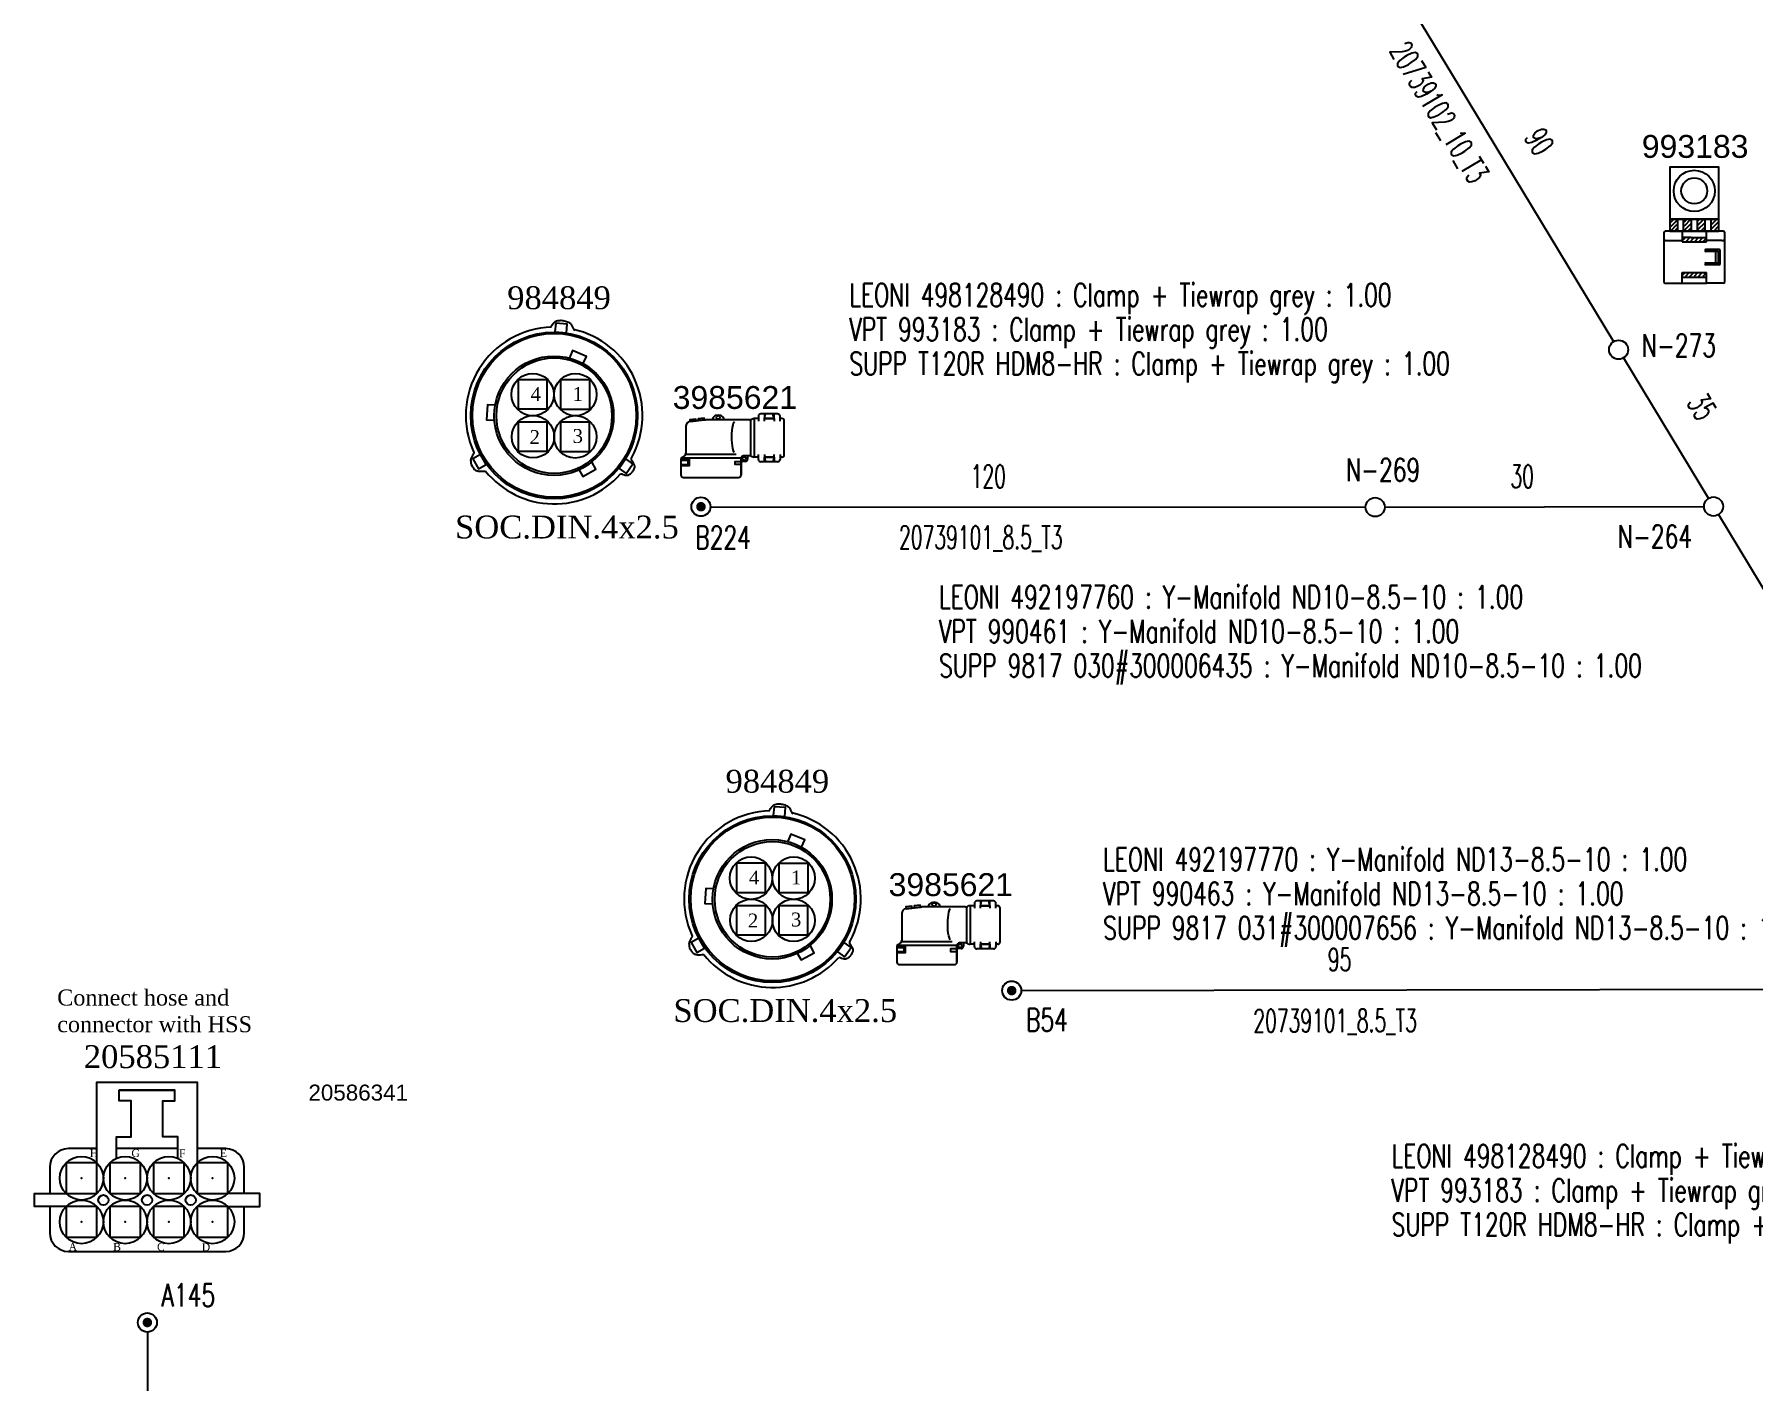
# Model space of a CAD drawing. Header units: millimetres. Extents: x -78 to 6757, y -2226 to 2184.
# Drawn here: x 1334.8 to 1785.5, y 1268.4 to 1621.6 of the extents above; entities that cross this region are included whole.
import ezdxf

# ---------------------------------------------------------------- set-up
doc = ezdxf.new("R2010")
doc.units = ezdxf.units.MM
doc.layers.add('LAYER_0', color=7, linetype='Continuous')
doc.layers.add('SELECTION', color=7, linetype='Continuous')
doc.styles.add('HS-BUNDLE-DIMENSION', font='ROMANS.SHX', dxfattribs={"width": 0.6, "height": 6})
doc.styles.add('HS-NODE', font='ROMANS.SHX', dxfattribs={"width": 0.7, "height": 6})
doc.styles.add('HS-PART-NO', font='ROMANS.SHX', dxfattribs={"width": 0.7, "height": 6})
doc.styles.get("Standard").update_dxf_attribs({"font": 'TIMES.TTF'})
doc.linetypes.add('20739101', pattern='A,0.0001,-0.2,[132,ltypeshp.shx,S=0.2,R=0,X=-0.2,Y=0],-0.2', length=0.4001)
doc.linetypes.add('20739102', pattern='A,0.0001,-0.2,[132,ltypeshp.shx,S=0.2,R=0,X=-0.2,Y=0],-0.2', length=0.4001)
doc.linetypes.add('20808527', pattern='A,0.4,-0.2,["X",Standard,S=0.3,R=0,X=-0.1,Y=-0.15],-0.2', length=0.8)
doc.linetypes.add('ZIPPED_TUBE', pattern='A,0.0001,-0.25,["~",Standard,S=1,R=0,X=-0.3,Y=-0.6],-0.25', length=0.5001)

# ---------------------------------------------------------------- blocks, each defined once
blk = doc.blocks.new('PACKARD1_68', base_point=(118.58, 142.87))
at = {"layer": 'SELECTION', "color": 7}
for points in [[(102.37, 144.73), (102.37, 170.84), (134.79, 170.84), (134.79, 144.73)], [(108.64, 146.19), (108.64, 153.08), (113.49, 153.08), (113.49, 164.82), (109.58, 164.82), (109.58, 168.28), (127.58, 168.28)], [(128.52, 146.19), (128.52, 153.08), (123.67, 153.08), (123.67, 164.82), (127.58, 164.82), (127.58, 168.28), (109.58, 168.28)], [(92.367, 134.73), (102.37, 134.73), (102.37, 144.73), (92.367, 144.73), (92.367, 134.73)], [(102.37, 149.31), (93.113, 149.31)], [(106.51, 134.73), (116.51, 134.73), (116.51, 144.73), (106.51, 144.73), (106.51, 134.73)], [(128.52, 149.31), (108.64, 149.31)], [(120.65, 134.73), (130.65, 134.73), (130.65, 144.73), (120.65, 144.73), (120.65, 134.73)], [(144.05, 149.31), (134.79, 149.31)], [(134.79, 134.73), (144.79, 134.73), (144.79, 144.73), (134.79, 144.73), (134.79, 134.73)], [(87.113, 143.31), (87.113, 134.73)], [(150.05, 134.73), (150.05, 143.31)], [(92.367, 130.59), (82.093, 130.59), (82.093, 134.73), (92.369, 134.73)], [(144.79, 130.59), (155.07, 130.59), (155.07, 134.73), (144.79, 134.73)], [(87.113, 130.59), (87.113, 122.01)], [(92.367, 120.59), (102.37, 120.59), (102.37, 130.59), (92.367, 130.59), (92.367, 120.59)], [(106.51, 120.59), (116.51, 120.59), (116.51, 130.59), (106.51, 130.59), (106.51, 120.59)], [(120.65, 120.59), (130.65, 120.59), (130.65, 130.59), (120.65, 130.59), (120.65, 120.59)], [(134.79, 120.59), (144.79, 120.59), (144.79, 130.59), (134.79, 130.59), (134.79, 120.59)], [(150.05, 122.01), (150.05, 130.59)], [(93.113, 116.01), (144.05, 116.01)]]:
    blk.add_lwpolyline(points, dxfattribs=at)
for centre, radius in [((97.367, 139.73), 7.071), ((111.51, 139.73), 7.071), ((125.65, 139.73), 7.071), ((139.79, 139.73), 7.071), ((104.44, 132.66), 1.637), ((118.58, 132.66), 1.637), ((132.72, 132.66), 1.637), ((97.367, 125.59), 7.071), ((111.51, 125.59), 7.071), ((125.65, 125.59), 7.071), ((139.79, 125.59), 7.071)]:
    blk.add_circle(centre, radius, dxfattribs=at)
for centre, start, end in [((93.113, 143.31), 90, 180), ((144.05, 143.31), 0, 90), ((93.113, 122.01), 180, 270), ((144.05, 122.01), 270, 0)]:
    blk.add_arc(centre, 6, start, end, dxfattribs=at)
for p in [(97.367, 139.73), (111.51, 139.73), (125.65, 139.73), (139.79, 139.73), (97.367, 125.59), (111.51, 125.59), (125.65, 125.59), (139.79, 125.59)]:
    blk.add_point(p, dxfattribs=at)
for s, p in [('H', (100.04, 146.6)), ('G', (113.52, 146.6)), ('F', (128.95, 146.53)), ('E', (142.14, 146.6)), ('A', (93.191, 116.3)), ('B', (107.61, 116.23)), ('C', (121.81, 116.23)), ('D', (136.31, 116.16))]:
    blk.add_text(s, height=2.5, dxfattribs=at).set_placement(p)
blk = doc.blocks.new('418470600')
at = {"layer": 'SELECTION', "color": 7, "xscale": 0.8099999999999952, "yscale": 0.8099999999999987, "zscale": 0.81}
blk.add_blockref('PACKARD1_68', (-606.42, -180.44), dxfattribs=at)
at = {"layer": 'LAYER_0', "color": 7, "linetype": 'Continuous', "insert": (-623, -148.09), "char_height": 6, "width": 590.658, "attachment_point": 1}
blk.add_mtext('{\\fTimes New Roman|b0|i0|c0|p18;20585111}', dxfattribs=at)
blk = doc.blocks.new('A$C07237456')
at = {"layer": 'LAYER_0', "color": 7}
for points in [[(26.68, 58.08), (26.96, 58.36), (27.18, 58.7), (27.43, 59.02), (27.56, 59.17), (27.69, 59.32), (27.84, 59.44), (27.98, 59.56), (28.14, 59.66), (28.33, 59.73), (28.6, 59.81), (28.88, 59.86), (29.17, 59.88), (29.46, 59.9), (29.76, 59.88), (30.05, 59.83), (30.34, 59.78), (30.63, 59.71), (30.91, 59.61), (31.19, 59.5), (31.45, 59.38), (31.7, 59.23), (31.86, 59.13), (31.99, 58.98), (32.1, 58.82), (32.21, 58.65), (32.3, 58.46), (32.39, 58.27), (32.47, 58.08), (32.56, 57.89), (32.67, 57.73), (32.79, 57.57), (32.92, 57.43), (33.09, 57.34)], [(28.08, 59.15), (27.88, 56.86), (30.91, 56.6), (31.11, 58.89), (28.08, 59.15)], [(35.32, 48.55), (36.12, 50.43), (32.5, 51.96), (31.7, 50.08)], [(18.22, 36.64), (25.86, 36.64), (25.86, 44.29), (18.22, 44.29), (18.22, 36.64)], [(29.37, 36.61), (37.02, 36.61), (37.02, 44.25), (29.37, 44.25), (29.37, 36.61)], [(12.18, 37.62), (10.15, 37.72), (9.94, 33.79), (11.98, 33.69)], [(18.23, 25.53), (25.87, 25.53), (25.87, 33.17), (18.23, 33.17), (18.23, 25.53)], [(29.32, 25.51), (36.97, 25.51), (36.97, 33.15), (29.32, 33.15), (29.32, 25.51)], [(6.62, 25.19), (6.48, 24.82), (6.26, 24.47), (6.08, 24.1), (5.99, 23.92), (5.91, 23.74), (5.85, 23.55), (5.8, 23.36), (5.77, 23.17), (5.78, 22.97), (5.82, 22.53), (5.95, 22.06), (6.17, 21.65), (6.28, 21.44), (6.41, 21.24), (6.56, 21.07), (6.71, 20.89), (6.88, 20.74), (7.06, 20.62), (7.25, 20.49), (7.45, 20.42), (7.66, 20.37), (7.87, 20.33), (8.09, 20.31), (8.32, 20.31), (8.77, 20.31), (9.24, 20.36), (9.68, 20.34)], [(8.33, 24.69), (6.34, 23.54), (7.86, 20.91), (9.85, 22.06), (8.33, 24.69)], [(34.17, 20.72), (35.16, 18.94), (38.6, 20.85), (37.61, 22.63)], [(44.7, 21.04), (46.58, 19.72), (48.32, 22.21), (46.44, 23.53), (44.7, 21.04)], [(45.07, 19.63), (45.41, 19.58), (45.75, 19.44), (46.09, 19.34), (46.26, 19.3), (46.43, 19.26), (46.59, 19.25), (46.76, 19.24), (46.93, 19.26), (47.09, 19.31), (47.29, 19.39), (47.49, 19.5), (47.68, 19.64), (47.86, 19.77), (48.04, 19.93), (48.19, 20.11), (48.34, 20.29), (48.47, 20.49), (48.58, 20.69), (48.69, 20.9), (48.76, 21.11), (48.81, 21.33), (48.86, 21.55), (48.8, 21.77), (48.7, 22), (48.59, 22.23), (48.44, 22.46), (48.3, 22.68), (48.17, 22.91), (48.04, 23.12), (47.98, 23.33), (47.92, 23.54), (47.93, 23.74), (48.06, 23.92)]]:
    blk.add_lwpolyline(points, dxfattribs=at)
for centre, radius in [((27.67, 34.91), 21.88), ((27.71, 34.95), 21.49), ((27.62, 34.85), 15.66), ((27.68, 34.86), 15.15), ((22.05, 40.41), 5.57), ((33.24, 40.41), 5.57), ((22.12, 29.35), 5.57), ((33.21, 29.33), 5.57)]:
    blk.add_circle(centre, radius, dxfattribs=at)
for centre, radius, start, end in [((27.65, 34.93), 23.16, 91.571, 204.83), ((27.71, 34.93), 23.14, 331.52, 77.384), ((27.69, 34.86), 23.13, 218.82, 318.78)]:
    blk.add_arc(centre, radius, start, end, dxfattribs=at)
at = {"layer": 'LAYER_0', "color": 7, "linetype": 'Continuous', "width": 590.658, "attachment_point": 1}
for s, insert, char_height in [('{\\fTimes New Roman|b0|i0|c0|p18;984849}', (15.36, 68.82), 6), ('{\\fTimes New Roman|b0|i0|c0|p18;4}', (21.47, 42.38), 3.64), ('{\\fTimes New Roman|b0|i0|c0|p18;1}', (32.49, 42.38), 3.64), ('{\\fTimes New Roman|b0|i0|c0|p18;2}', (21.2, 31.1), 3.64), ('{\\fTimes New Roman|b0|i0|c0|p18;3}', (32.49, 31.37), 3.64), ('{\\fTimes New Roman|b0|i0|c0|p18;SOC.DIN.4x2.5}', (1.7, 8.67), 6)]:
    blk.add_mtext(s, dxfattribs=dict(at, insert=insert, char_height=char_height))
blk = doc.blocks.new('418615200')
at = {"layer": 'LAYER_0', "color": 7, "linetype": 'Continuous'}
blk.add_blockref('A$C07237456', (226.59, 59.81), dxfattribs=at)
blk = doc.blocks.new('498128490')
at = {"layer": 'LAYER_0', "color": 7}
for points in [[(14.28, 16.68), (14.28, 30.28), (1.48, 30.28), (1.48, 16.68)], [(14.28, 16.68), (1.48, 16.68)], [(1.48, 16.68), (1.48, 13.48)], [(1.48, 16.68), (3.48, 16.68)], [(1.62, 15.77), (2.39, 16.54)], [(3.34, 16.35), (1.62, 14.63)], [(1.74, 13.62), (3.34, 15.22)], [(3.34, 14.09), (2.87, 13.62)], [(3.48, 16.68), (3.48, 13.48)], [(3.48, 16.68), (5.08, 16.68)], [(5.08, 16.68), (3.48, 16.68)], [(5.08, 16.68), (7.08, 16.68)], [(5.08, 13.48), (5.08, 16.68)], [(6.92, 16.54), (5.22, 14.84)], [(5.22, 15.97), (5.79, 16.54)], [(5.22, 13.71), (6.94, 15.42)], [(6.94, 14.3), (6.27, 13.62)], [(7.08, 16.68), (7.08, 13.48)], [(8.68, 16.68), (7.08, 16.68)], [(7.08, 16.68), (8.68, 16.68)], [(8.68, 13.48), (8.68, 16.68)], [(8.68, 16.68), (10.68, 16.68)], [(9.19, 16.54), (8.82, 16.18)], [(8.82, 15.05), (10.31, 16.54)], [(10.54, 15.63), (8.82, 13.92)], [(9.66, 13.62), (10.54, 14.5)], [(10.68, 16.68), (10.68, 13.48)], [(10.68, 16.68), (12.28, 16.68)], [(12.28, 16.68), (10.68, 16.68)], [(12.28, 13.48), (12.28, 16.68)], [(12.28, 16.68), (14.28, 16.68)], [(12.58, 16.54), (12.42, 16.38)], [(12.42, 15.26), (13.71, 16.54)], [(14.14, 15.84), (12.42, 14.12)], [(13.05, 13.62), (14.14, 14.71)], [(14.14, 13.58), (14.19, 13.62)], [(14.28, 13.48), (14.28, 16.68)], [(-0.12, 13.08), (-0.12, 12.68)], [(-0.12, 12.68), (-0.12, 11.88)], [(-0.12, 11.88), (-0.12, 11.48)], [(-0.12, 11.48), (-0.12, 0.68)], [(0.68, 13.48), (0.28, 13.48)], [(0.28, 11.08), (0.68, 11.08)], [(1.48, 13.48), (0.68, 13.48)], [(0.68, 11.08), (4.68, 11.08)], [(1.48, 13.48), (5.08, 13.48)], [(3.48, 13.48), (1.48, 13.48)], [(8.68, 13.48), (3.48, 13.48)], [(3.48, 13.48), (5.08, 13.48)], [(4.68, 13.48), (4.68, 11.88)], [(7.08, 11.88), (4.68, 11.88)], [(4.68, 11.88), (4.68, 10.68)], [(4.68, 10.68), (11.08, 10.68)], [(4.82, 11.05), (5.51, 11.74)], [(5.08, 13.48), (7.08, 13.48)], [(6.64, 11.74), (5.73, 10.82)], [(6.86, 10.82), (7.78, 11.74)], [(7.08, 13.48), (14.28, 13.48)], [(7.08, 13.48), (8.68, 13.48)], [(7.08, 11.88), (11.08, 11.88)], [(8.91, 11.74), (7.99, 10.82)], [(10.68, 13.48), (8.68, 13.48)], [(9.12, 10.82), (10.03, 11.74)], [(10.94, 11.51), (10.25, 10.82)], [(10.68, 13.48), (12.28, 13.48)], [(12.28, 13.48), (10.68, 13.48)], [(11.08, 11.88), (11.08, 13.48)], [(11.08, 10.68), (11.08, 11.88)], [(15.08, 11.08), (11.08, 11.08)], [(14.28, 13.48), (12.28, 13.48)], [(15.08, 13.48), (14.28, 13.48)], [(15.48, 13.48), (15.08, 13.48)], [(15.08, 11.08), (15.48, 11.08)], [(15.88, 12.68), (15.88, 13.08)], [(15.88, 11.88), (15.88, 12.68)], [(15.88, 11.48), (15.88, 11.88)], [(15.88, 0.68), (15.88, 11.48)], [(14.44, 8.69), (10.92, 8.69)], [(13.64, 8.21), (10.92, 8.21)], [(10.92, 5.17), (13.96, 5.17)], [(14.44, 4.69), (10.92, 4.69)], [(11.05, 4.84), (11.25, 5.03)], [(11.37, 8.55), (11.18, 8.35)], [(12.38, 5.03), (12.18, 4.83)], [(12.31, 8.35), (12.51, 8.55)], [(13.31, 4.83), (13.51, 5.03)], [(13.96, 8.21), (13.4, 8.21)], [(13.4, 7.97), (13.4, 5.41)], [(13.64, 5.17), (13.4, 5.17)], [(13.63, 8.55), (13.43, 8.35)], [(14.2, 5.41), (14.2, 7.97)], [(14.34, 8.12), (14.54, 8.32)], [(14.54, 7.19), (14.34, 6.99)], [(14.34, 5.86), (14.54, 6.06)], [(14.54, 4.93), (14.44, 4.83)], [(14.68, 4.93), (14.68, 8.45)], [(-0.12, 0.68), (-0.12, 0.28)], [(4.68, 2.68), (11.08, 2.68)], [(4.68, 1.48), (4.68, 2.68)], [(4.68, 1.48), (11.08, 1.48)], [(4.68, -0.12), (4.68, 1.48)], [(4.68, -0.12), (4.68, 1.48)], [(4.82, 2), (5.36, 2.54)], [(6.49, 2.54), (5.58, 1.62)], [(6.71, 1.62), (7.63, 2.54)], [(8.75, 2.54), (7.84, 1.62)], [(8.97, 1.62), (9.89, 2.54)], [(10.94, 2.46), (10.1, 1.62)], [(11.08, 1.48), (11.08, 2.68)], [(11.08, -0.12), (11.08, 1.48)], [(15.88, 0.28), (15.88, 0.68)], [(0.28, -0.12), (0.68, -0.12)], [(0.68, -0.12), (4.68, -0.12)], [(4.68, -0.12), (11.08, -0.12)], [(15.08, -0.12), (11.08, -0.12)], [(15.48, -0.12), (15.08, -0.12)]]:
    blk.add_lwpolyline(points, dxfattribs=at)
for radius in [5.4, 3.4]:
    blk.add_circle((7.88, 24.08), radius, dxfattribs=at)
for centre, radius, start, end in [((0.28, 13.08), 0.4, 90, 180), ((0.28, 11.48), 0.4, 180, 270), ((15.48, 13.08), 0.4, 0, 90), ((15.48, 11.48), 0.4, 270, 0), ((10.92, 8.45), 0.24, 90, 180), ((10.92, 8.45), 0.24, 180, 270), ((10.92, 4.93), 0.24, 90, 180), ((10.92, 4.93), 0.24, 180, 270), ((13.64, 7.97), 0.24, 90, 180), ((13.64, 5.41), 0.24, 180, 270), ((13.96, 7.97), 0.24, 0, 90), ((13.96, 5.41), 0.24, 270, 0), ((14.44, 8.45), 0.24, 0, 90), ((14.44, 4.93), 0.24, 270, 0), ((0.28, 0.28), 0.4, 180, 270), ((15.48, 0.28), 0.4, 270, 0)]:
    blk.add_arc(centre, radius, start, end, dxfattribs=at)
at = {"layer": 'LAYER_0', "color": 7, "linetype": 'Continuous', "insert": (-5.88, 38.74), "char_height": 6, "width": 590.658, "attachment_point": 1}
blk.add_mtext('{\\fArial|b0|i0|c0|p32;993183}', dxfattribs=at)
blk = doc.blocks.new('418703420')
at = {"layer": 'LAYER_0', "color": 7, "linetype": 'Continuous', "insert": (174.7, 23.7), "char_height": 12, "width": 1181.316, "attachment_point": 1}
blk.add_mtext('{\\fArial|b0|i0|c0|p32;\\C256;20586341}', dxfattribs=at)
blk = doc.blocks.new('A$C2AD854F0')
at = {"layer": 'LAYER_0', "color": 7}
for points in [[(3.8, 23.25), (6.28, 23.54), (6.2, 24.29), (3.71, 23.99), (3.8, 23.25)], [(9.9, 23.98), (3.75, 23.24)], [(6.28, 23.54), (7.28, 23.67)], [(7.28, 23.67), (9.76, 23.96), (9.67, 24.71), (7.19, 24.41), (7.28, 23.67)], [(9.9, 23.98), (10.26, 24.01)], [(13, 24.01), (10.26, 24.01)], [(18, 24.01), (17.67, 25.01), (16.75, 25.74), (15.5, 26), (14.25, 25.74), (13.34, 25.01), (13, 24.01)], [(18, 24.01), (13, 24.01)], [(28.53, 24.01), (18, 24.01)], [(22.13, 10.37), (21.84, 11.1), (21.6, 12.04), (21.4, 13.13), (21.26, 14.35), (21.17, 15.65), (21.15, 16.98), (21.2, 18.31), (21.3, 19.59), (21.46, 20.77), (21.68, 21.81), (21.94, 22.68), (22.23, 23.35)], [(29, 24.01), (29, 9)], [(29.43, 24.22), (29.58, 24.29)], [(30.48, 24.5), (30.48, 8.5)], [(32.24, 24.5), (30.48, 24.5)], [(32.24, 25.5), (32.24, 24.5)], [(32.24, 24.5), (32.24, 23.5)], [(40.24, 26.5), (33.24, 26.5)], [(34.74, 24.5), (38.74, 24.5), (38.74, 26.5), (34.74, 26.5), (34.74, 24.5)], [(34.74, 24.5), (35.19, 26.5)], [(34.74, 24.5), (38.74, 24.5)], [(34.74, 23.5), (34.74, 24.5)], [(38.74, 24.5), (34.74, 24.5)], [(38.74, 24.5), (34.74, 24.5)], [(38.74, 24.5), (38.3, 26.5)], [(38.74, 24.5), (38.74, 23.5)], [(41.24, 24.5), (41.24, 25.5)], [(41.24, 23.5), (41.24, 24.5)], [(42, 24.5), (41.24, 24.5)], [(43, 9.5), (43, 23.5)], [(2, 21.26), (2, 10)], [(0, 7.51), (0, 1)], [(0, 7.42), (0, 4.99), (3.61, 4.99), (3.61, 7.42), (0, 7.42)], [(25, 1), (25, 8.01), (0.13, 8.01)], [(25, 8.01), (0.15, 8.01)], [(1.6, 9.21), (0.4, 8.3)], [(23, 9.5), (2, 9.5)], [(25, 8.01), (25, 1)], [(28.53, 9), (26, 9)], [(27.73, 9), (27.73, 7.65)], [(29.43, 8.79), (29.58, 8.72)], [(32.24, 8.5), (30.48, 8.5)], [(32.24, 8.5), (32.24, 9.5)], [(32.24, 7.5), (32.24, 8.5)], [(34.74, 9.5), (34.74, 8.5)], [(34.74, 8.5), (38.74, 8.5), (38.74, 6.5), (34.74, 6.5), (34.74, 8.5)], [(34.74, 8.5), (35.19, 6.5)], [(34.74, 8.5), (38.74, 8.5)], [(38.74, 8.5), (34.74, 8.5)], [(38.74, 8.5), (34.74, 8.5)], [(38.74, 8.5), (38.3, 6.5)], [(38.74, 8.51), (38.74, 9.5)], [(41.24, 9.5), (41.24, 8.5)], [(42, 8.5), (41.24, 8.5)], [(41.24, 8.5), (41.24, 7.5)], [(0, 7.03), (0, 5.42), (3, 5.42), (3, 7.03), (0, 7.03)], [(1, 0), (24, 0)], [(25, 6.65), (25, 5.38), (22.5, 5.38), (22.5, 6.65), (25, 6.65)], [(26.73, 6.65), (25, 6.65)], [(40.24, 6.5), (33.24, 6.5)]]:
    blk.add_lwpolyline(points, dxfattribs=at)
for centre in [(15.5, 25.01), (26.31, 7.83)]:
    blk.add_circle(centre, 0.75, dxfattribs=at)
for centre, radius, start, end in [((4, 21.26), 2, 97.062, 180), ((28.53, 26), 2, 270, 296.46), ((30.48, 22.5), 2, 90, 116.67), ((33.24, 25.5), 1, 90, 180), ((40.24, 25.5), 1, 0, 90), ((42, 23.5), 1, 0, 90), ((1, 7.51), 1, 126.94, 180), ((1, 10), 1, 306.86, 0), ((26, 8.01), 1, 90, 180), ((26.73, 7.65), 1, 270, 0), ((28.53, 7.01), 2, 63.325, 90), ((30.48, 10.5), 2, 243.43, 270), ((33.24, 7.5), 1, 180, 270), ((40.24, 7.5), 1, 270, 0), ((42, 9.5), 1, 270, 0), ((1, 1), 1, 180, 270), ((24, 1), 1, 270, 0)]:
    blk.add_arc(centre, radius, start, end, dxfattribs=at)
blk = doc.blocks.new('418629900')
at = {"layer": 'LAYER_0', "color": 7, "linetype": 'Continuous', "xscale": 0.6300000000000026, "yscale": 0.629999999999999, "zscale": 0.63}
blk.add_blockref('A$C2AD854F0', (150.91, 104.82), dxfattribs=at)
at = {"layer": 'LAYER_0', "color": 7, "linetype": 'Continuous', "insert": (148.74, 128.8), "char_height": 6, "width": 590.658, "attachment_point": 1}
blk.add_mtext('{\\fArial|b0|i0|c1|p0;\\C256;3985621}', dxfattribs=at)

msp = doc.modelspace()

# ---------------------------------------------------------------- linework, layer by layer
at = {"color": 7, "linetype": '20739102', "ltscale": 8}
for points in [[(1673.35, 1666.06), (1708.47, 1607.99)], [(1708.47, 1607.99), (1749.01, 1541.03)], [(1364.46, 1281.2), (1364.52, 1206.71)]]:
    msp.add_lwpolyline(points, dxfattribs=at)
at = {"color": 7, "ltscale": 8}
for points in [[(1751.6, 1536.75), (1773.91, 1499.89)], [(1688.96, 1497.59), (1772.71, 1497.75)], [(1776.5, 1495.62), (1800.93, 1455.26)]]:
    msp.add_lwpolyline(points, dxfattribs=at)
at = {"color": 7, "linetype": 'Continuous'}
for points in [[(1509.02, 1497.69, 1.25, 1.25, 1), (1510.27, 1497.69, 1.25, 1.25, 1)], [(1590.51, 1370.76, 1.25, 1.25, 1), (1591.76, 1370.76, 1.25, 1.25, 1)], [(1363.83, 1283.7, 1.25, 1.25, 1), (1365.08, 1283.7, 1.25, 1.25, 1)]]:
    msp.add_lwpolyline(points, format="xyseb", close=True, dxfattribs=at)
at = {"color": 7, "linetype": '20739101', "ltscale": 8}
for points in [[(1512.14, 1497.69), (1683.96, 1497.59)], [(1593.64, 1370.77), (1795.96, 1371.15)]]:
    msp.add_lwpolyline(points, dxfattribs=at)
at = {"color": 7, "linetype": '20808527', "ltscale": 8}
msp.add_lwpolyline([(1364.46, 1281.2), (1364.52, 1206.71)], dxfattribs=at)
at = {"color": 7, "linetype": 'Continuous'}
for centre in [(1750.31, 1538.89), (1509.64, 1497.69), (1686.46, 1497.59), (1775.21, 1497.75), (1591.14, 1370.76), (1364.45, 1283.7)]:
    msp.add_circle(centre, 2.5, dxfattribs=at)

# ---------------------------------------------------------------- block references
at = {"linetype": 'ZIPPED_TUBE'}
for name, p in [('498128490', (1762.28, 1556.47)), ('418615200', (1216.88, 1426.89)), ('418629900', (1353.49, 1400.55)), ('418615200', (1274.14, 1300.05)), ('418629900', (1410.12, 1272.76)), ('418470600', (1970.79, 1504.53))]:
    msp.add_blockref(name, p, dxfattribs=at)
at = {"linetype": 'ZIPPED_TUBE', "xscale": 0.35, "yscale": 0.35, "zscale": 0.35}
msp.add_blockref('418703420', (1345.56, 1337.81), dxfattribs=at)

# ---------------------------------------------------------------- texts
at = {"color": 1, "linetype": 'Continuous', "ltscale": 8, "style": 'HS-BUNDLE-DIMENSION', "width": 0.6}
for s, rotation, p in [('20739102_10_T3', 301.193, (1690.03, 1617.29)), ('90', 301.193, (1725.35, 1594.6)), ('35', 301.1849, (1767.99, 1525.03)), ('120', 359.9664, (1580.37, 1502.65)), ('30', 0.1081, (1721.95, 1502.65)), ('20739101_8.5_T3', 359.9664, (1561.58, 1486.67)), ('95', 0.1093, (1674.06, 1375.92)), ('20739101_8.5_T3', 0.1093, (1654.5, 1359.84))]:
    msp.add_text(s, height=6, rotation=rotation, dxfattribs=at).set_placement(p)
at = {"color": 200, "linetype": 'Continuous', "style": 'HS-PART-NO', "width": 0.7}
for s, p in [('LEONI 498128490 : Clamp + Tiewrap grey : 1.00', (1548.57, 1550.25)), ('VPT 993183 : Clamp + Tiewrap grey : 1.00', (1548.57, 1541.25)), ('SUPP T120R HDM8-HR : Clamp + Tiewrap grey : 1.00', (1548.57, 1532.25)), ('LEONI 492197760 : Y-Manifold ND10-8.5-10 : 1.00', (1572.08, 1471.02)), ('VPT 990461 : Y-Manifold ND10-8.5-10 : 1.00', (1572.08, 1462.02)), ('SUPP 9817 030#300006435 : Y-Manifold ND10-8.5-10 : 1.00', (1572.08, 1453.02)), ('LEONI 492197770 : Y-Manifold ND13-8.5-10 : 1.00', (1615.15, 1402.21)), ('VPT 990463 : Y-Manifold ND13-8.5-10 : 1.00', (1615.15, 1393.21)), ('SUPP 9817 031#300007656 : Y-Manifold ND13-8.5-10 : 1.00', (1615.15, 1384.21)), ('LEONI 498128490 : Clamp + Tiewrap grey : 1.00', (1690.78, 1324.39)), ('VPT 993183 : Clamp + Tiewrap grey : 1.00', (1690.78, 1315.39)), ('SUPP T120R HDM8-HR : Clamp + Tiewrap grey : 1.00', (1690.78, 1306.39))]:
    msp.add_text(s, height=6, dxfattribs=at).set_placement(p)
at = {"color": 5, "linetype": 'Continuous', "style": 'HS-NODE', "width": 0.7}
for s, p in [('N-273', (1756.41, 1537)), ('N-269', (1678.84, 1504.37)), ('B224', (1508.16, 1486.62)), ('N-264', (1750.13, 1486.9)), ('B54', (1594.89, 1360.09)), ('A145', (1368.2, 1287.87))]:
    msp.add_text(s, height=6, dxfattribs=at).set_placement(p)
at = {"color": 0, "insert": (1340.81, 1371.04), "char_height": 4.2, "width": 57.4087, "attachment_point": 1}
msp.add_mtext('Connect hose and connector with HSS', dxfattribs=at)

doc.saveas('drawing.dxf')
